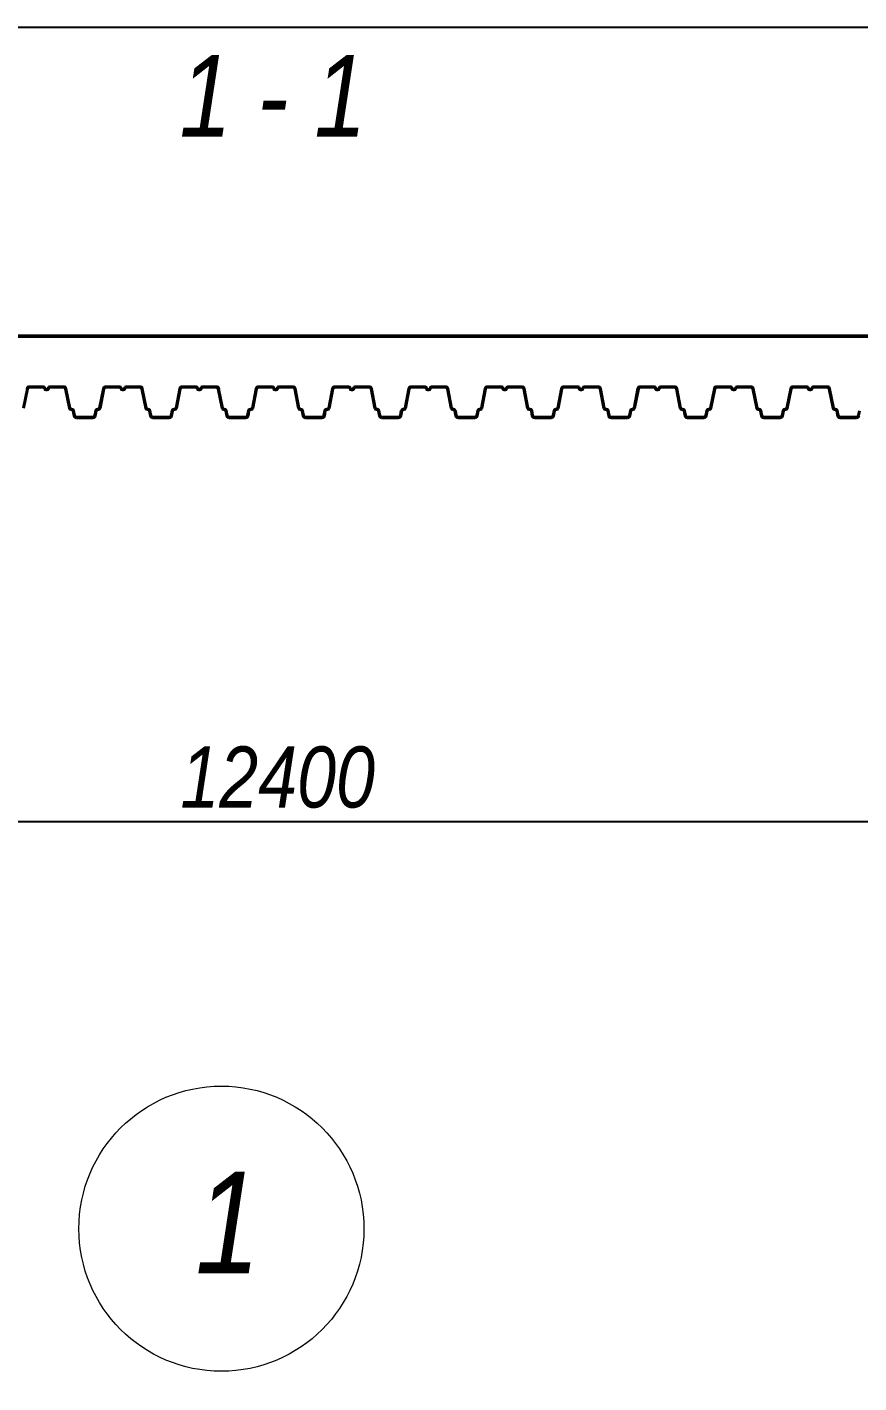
# Model space of a CAD drawing. Header units: millimetres. Extents: x 1582001 to 3303937, y 226471 to 491235.
# Drawn here: x 1612911 to 1616996, y 313788 to 320445 of the extents above; entities that cross this region are included whole.
import ezdxf

# ---------------------------------------------------------------- set-up
doc = ezdxf.new("R2010")
doc.units = ezdxf.units.MM
doc.layers.get('Defpoints').update_dxf_attribs({"color": 255, "lineweight": 30})
for name, color, linetype, lineweight in [('A-Wall-G', 22, 'Continuous', 50), ('перекрытия', 7, 'Continuous', 40), ('Размеры', 7, 'Continuous', 18), ('Текст-пояснений', 135, 'Continuous', 15)]:
    doc.layers.add(name, color=color, linetype=linetype, lineweight=lineweight)
doc.layers.add('Формуляр', color=138, linetype='Continuous')
doc.styles.get("Standard").update_dxf_attribs({"font": 'ARIALNI.TTF', "height": 300})
doc.styles.add('STYLE1', font='ARIALNI.TTF', dxfattribs={"height": 300})
doc.dimstyles.new('ISO-25', dxfattribs={"dimscale": 100, "dimtxt": 2.5, "dimasz": 2.5, "dimexe": 1.25, "dimexo": 0.625, "dimtad": 1, "dimdec": 0, "dimtxsty": 'Standard', "dimblk": 'ARCHTICK', "dimcen": 2.5, "dimadec": 0, "dimazin": 0, "dimtfac": 1, "dimtdec": 0, "dimtmove": 0, "dimatfit": 3, "dimfxl": 0, "dimarcsym": 0})

# ---------------------------------------------------------------- blocks, each defined once
blk = doc.blocks.new('_ArchTick')
at = {"color": 0, "linetype": 'ByBlock', "const_width": 0.15}
blk.add_lwpolyline([(-0.5, -0.5), (0.5, 0.5)], dxfattribs=at)
blk = doc.blocks.new('*D1508')
at = {"layer": 'Defpoints', "color": 0, "lineweight": -3, "ltscale": 100, "transparency": 16777216}
for p in [(1620341.8, 317422.4), (1607941.8, 316835.5), (1620341.8, 316545.1)]:
    blk.add_point(p, dxfattribs=at)
at = {"layer": 'Размеры', "color": 0, "lineweight": -2, "ltscale": 100, "transparency": 16777216}
for p, q in [((1620341.8, 317359.9), (1620341.8, 316420.1)), ((1607941.8, 316773), (1607941.8, 316420.1)), ((1607941.8, 316545.1), (1620341.8, 316545.1))]:
    blk.add_line(p, q, dxfattribs=at)
at = {"layer": 'Размеры', "color": 0, "lineweight": -2, "ltscale": 100, "transparency": 16777216, "xscale": 250, "yscale": 250, "zscale": 250, "rotation": 180}
blk.add_blockref('_ArchTick', (1607941.8, 316545.1), dxfattribs=at)
at = {"layer": 'Размеры', "color": 0, "lineweight": -2, "ltscale": 100, "transparency": 16777216, "xscale": 250, "yscale": 250, "zscale": 250}
blk.add_blockref('_ArchTick', (1620341.8, 316545.1), dxfattribs=at)
at = {"layer": 'Размеры', "color": 0, "ltscale": 100, "transparency": 16777216, "insert": (1614141.8, 316760.8), "char_height": 300, "attachment_point": 5}
blk.add_mtext('12400', dxfattribs=at)

msp = doc.modelspace()

# ---------------------------------------------------------------- linework, layer by layer
at = {"layer": 'A-Wall-G', "color": 0, "ltscale": 100}
msp.add_line((1620201.8, 318927.2), (1607891.8, 318927.2), dxfattribs=at)
at = {"layer": 'перекрытия', "lineweight": 40, "ltscale": 100}
for p, q in [((1612913.1, 318669.1), (1612894.3, 318573.6)), ((1612988.7, 318679), (1612922.9, 318679)), ((1612988.7, 318677.2), (1612922.9, 318677.2)), ((1613090.5, 318679), (1613024.7, 318679)), ((1613090.5, 318677.2), (1613024.7, 318677.2)), ((1613100.3, 318669.1), (1613119.1, 318573.6)), ((1613102, 318669.4), (1613120.8, 318574)), ((1613286.3, 318669.4), (1613267.6, 318574)), ((1613288.1, 318669.1), (1613269.3, 318573.6)), ((1613363.7, 318679), (1613297.9, 318679)), ((1613363.7, 318677.2), (1613297.9, 318677.2)), ((1613465.5, 318679), (1613399.7, 318679)), ((1613465.5, 318677.2), (1613399.7, 318677.2)), ((1613475.3, 318669.1), (1613494.1, 318573.6)), ((1613477, 318669.4), (1613495.8, 318574)), ((1613661.3, 318669.4), (1613642.6, 318574)), ((1613663.1, 318669.1), (1613644.3, 318573.6)), ((1613738.7, 318679), (1613672.9, 318679)), ((1613738.7, 318677.2), (1613672.9, 318677.2)), ((1613840.5, 318679), (1613774.7, 318679)), ((1613840.5, 318677.2), (1613774.7, 318677.2)), ((1613850.3, 318669.1), (1613869.1, 318573.6)), ((1613852, 318669.4), (1613870.8, 318574)), ((1614036.3, 318669.4), (1614017.6, 318574)), ((1614038.1, 318669.1), (1614019.3, 318573.6)), ((1614113.7, 318679), (1614047.9, 318679)), ((1614113.7, 318677.2), (1614047.9, 318677.2)), ((1614215.5, 318679), (1614149.7, 318679)), ((1614215.5, 318677.2), (1614149.7, 318677.2)), ((1614225.3, 318669.1), (1614244.1, 318573.6)), ((1614227, 318669.4), (1614245.8, 318574)), ((1614411.3, 318669.4), (1614392.6, 318574)), ((1614413.1, 318669.1), (1614394.3, 318573.6)), ((1614488.7, 318679), (1614422.9, 318679)), ((1614488.7, 318677.2), (1614422.9, 318677.2)), ((1614590.5, 318679), (1614524.7, 318679)), ((1614590.5, 318677.2), (1614524.7, 318677.2)), ((1614600.3, 318669.1), (1614619.1, 318573.6)), ((1614602, 318669.4), (1614620.8, 318574)), ((1614786.3, 318669.4), (1614767.6, 318574)), ((1614788.1, 318669.1), (1614769.3, 318573.6)), ((1614863.7, 318679), (1614797.9, 318679)), ((1614863.7, 318677.2), (1614797.9, 318677.2)), ((1614965.5, 318679), (1614899.7, 318679)), ((1614965.5, 318677.2), (1614899.7, 318677.2)), ((1614975.3, 318669.1), (1614994.1, 318573.6)), ((1614977, 318669.4), (1614995.8, 318574)), ((1615161.3, 318669.4), (1615142.6, 318574)), ((1615163.1, 318669.1), (1615144.3, 318573.6)), ((1615238.7, 318679), (1615172.9, 318679)), ((1615238.7, 318677.2), (1615172.9, 318677.2)), ((1615340.5, 318679), (1615274.7, 318679)), ((1615340.5, 318677.2), (1615274.7, 318677.2)), ((1615350.3, 318669.1), (1615369.1, 318573.6)), ((1615352, 318669.4), (1615370.8, 318574)), ((1615536.3, 318669.4), (1615517.6, 318574)), ((1615538.1, 318669.1), (1615519.3, 318573.6)), ((1615613.7, 318679), (1615547.9, 318679)), ((1615613.7, 318677.2), (1615547.9, 318677.2)), ((1615715.5, 318679), (1615649.7, 318679)), ((1615715.5, 318677.2), (1615649.7, 318677.2)), ((1615725.3, 318669.1), (1615744.1, 318573.6)), ((1615727, 318669.4), (1615745.8, 318574)), ((1615911.3, 318669.4), (1615892.6, 318574)), ((1615913.1, 318669.1), (1615894.3, 318573.6)), ((1615988.7, 318679), (1615922.9, 318679)), ((1615988.7, 318677.2), (1615922.9, 318677.2)), ((1616090.5, 318679), (1616024.7, 318679)), ((1616090.5, 318677.2), (1616024.7, 318677.2)), ((1616100.3, 318669.1), (1616119.1, 318573.6)), ((1616102, 318669.4), (1616120.8, 318574)), ((1616286.3, 318669.4), (1616267.6, 318574)), ((1616288.1, 318669.1), (1616269.3, 318573.6)), ((1616363.7, 318679), (1616297.9, 318679)), ((1616363.7, 318677.2), (1616297.9, 318677.2)), ((1616465.5, 318679), (1616399.7, 318679)), ((1616465.5, 318677.2), (1616399.7, 318677.2)), ((1616475.3, 318669.1), (1616494.1, 318573.6)), ((1616477, 318669.4), (1616495.8, 318574)), ((1616661.3, 318669.4), (1616642.6, 318574)), ((1616663.1, 318669.1), (1616644.3, 318573.6)), ((1616738.7, 318679), (1616672.9, 318679)), ((1616738.7, 318677.2), (1616672.9, 318677.2)), ((1616840.5, 318679), (1616774.7, 318679)), ((1616840.5, 318677.2), (1616774.7, 318677.2)), ((1616850.3, 318669.1), (1616869.1, 318573.6)), ((1616852, 318669.4), (1616870.8, 318574)), ((1613008.8, 318665), (1613004.6, 318665)), ((1613008.8, 318663.2), (1613004.6, 318663.2)), ((1613383.8, 318665), (1613379.6, 318665)), ((1613383.8, 318663.2), (1613379.6, 318663.2)), ((1613758.8, 318665), (1613754.6, 318665)), ((1613758.8, 318663.2), (1613754.6, 318663.2)), ((1614133.8, 318665), (1614129.6, 318665)), ((1614133.8, 318663.2), (1614129.6, 318663.2)), ((1614508.8, 318665), (1614504.6, 318665)), ((1614508.8, 318663.2), (1614504.6, 318663.2)), ((1614883.8, 318665), (1614879.6, 318665)), ((1614883.8, 318663.2), (1614879.6, 318663.2)), ((1615258.8, 318665), (1615254.6, 318665)), ((1615258.8, 318663.2), (1615254.6, 318663.2)), ((1615633.8, 318665), (1615629.6, 318665)), ((1615633.8, 318663.2), (1615629.6, 318663.2)), ((1616008.8, 318665), (1616004.6, 318665)), ((1616008.8, 318663.2), (1616004.6, 318663.2)), ((1616383.8, 318665), (1616379.6, 318665)), ((1616383.8, 318663.2), (1616379.6, 318663.2)), ((1616758.8, 318665), (1616754.6, 318665)), ((1616758.8, 318663.2), (1616754.6, 318663.2)), ((1613126.9, 318569), (1613129.7, 318569)), ((1613126.9, 318567.2), (1613129.7, 318567.2)), ((1613137.6, 318560.7), (1613142.3, 318536.8)), ((1613139.4, 318561.1), (1613144, 318537.2)), ((1613249, 318561.1), (1613244.3, 318537.2)), ((1613249, 318561.1), (1613244.3, 318537.2)), ((1613250.8, 318560.7), (1613246.1, 318536.8)), ((1613250.8, 318560.7), (1613246.1, 318536.8)), ((1613261.5, 318569), (1613258.6, 318569)), ((1613261.5, 318569), (1613258.6, 318569)), ((1613261.5, 318567.2), (1613258.6, 318567.2)), ((1613261.5, 318567.2), (1613258.6, 318567.2)), ((1613501.9, 318569), (1613504.7, 318569)), ((1613501.9, 318567.2), (1613504.7, 318567.2)), ((1613512.6, 318560.7), (1613517.3, 318536.8)), ((1613514.4, 318561.1), (1613519, 318537.2)), ((1613624, 318561.1), (1613619.3, 318537.2)), ((1613624, 318561.1), (1613619.3, 318537.2)), ((1613625.8, 318560.7), (1613621.1, 318536.8)), ((1613625.8, 318560.7), (1613621.1, 318536.8)), ((1613636.5, 318569), (1613633.6, 318569)), ((1613636.5, 318569), (1613633.6, 318569)), ((1613636.5, 318567.2), (1613633.6, 318567.2)), ((1613636.5, 318567.2), (1613633.6, 318567.2)), ((1613876.9, 318569), (1613879.7, 318569)), ((1613876.9, 318567.2), (1613879.7, 318567.2)), ((1613887.6, 318560.7), (1613892.3, 318536.8)), ((1613889.4, 318561.1), (1613894, 318537.2)), ((1613891.8, 318539.2), (1613892.3, 318536.8)), ((1613893.6, 318539.5), (1613894, 318537.2)), ((1613999, 318561.1), (1613994.3, 318537.2)), ((1614000.8, 318560.7), (1613996.1, 318536.8)), ((1614011.5, 318569), (1614008.6, 318569)), ((1614011.5, 318567.2), (1614008.6, 318567.2)), ((1614251.9, 318569), (1614254.7, 318569)), ((1614251.9, 318567.2), (1614254.7, 318567.2)), ((1614262.6, 318560.7), (1614267.3, 318536.8)), ((1614264.4, 318561.1), (1614269, 318537.2)), ((1614374, 318561.1), (1614369.3, 318537.2)), ((1614375.8, 318560.7), (1614371.1, 318536.8)), ((1614386.5, 318569), (1614383.6, 318569)), ((1614386.5, 318567.2), (1614383.6, 318567.2)), ((1614626.9, 318569), (1614629.7, 318569)), ((1614626.9, 318567.2), (1614629.7, 318567.2)), ((1614637.6, 318560.7), (1614642.3, 318536.8)), ((1614639.4, 318561.1), (1614644, 318537.2)), ((1614749, 318561.1), (1614744.3, 318537.2)), ((1614749, 318561.1), (1614744.3, 318537.2)), ((1614750.8, 318560.7), (1614746.1, 318536.8)), ((1614750.8, 318560.7), (1614746.1, 318536.8)), ((1614761.5, 318569), (1614758.6, 318569)), ((1614761.5, 318569), (1614758.6, 318569)), ((1614761.5, 318567.2), (1614758.6, 318567.2)), ((1614761.5, 318567.2), (1614758.6, 318567.2)), ((1615001.9, 318569), (1615004.7, 318569)), ((1615001.9, 318567.2), (1615004.7, 318567.2)), ((1615012.6, 318560.7), (1615017.3, 318536.8)), ((1615014.4, 318561.1), (1615019, 318537.2)), ((1615124, 318561.1), (1615119.3, 318537.2)), ((1615124, 318561.1), (1615119.3, 318537.2)), ((1615125.8, 318560.7), (1615121.1, 318536.8)), ((1615125.8, 318560.7), (1615121.1, 318536.8)), ((1615136.5, 318569), (1615133.6, 318569)), ((1615136.5, 318569), (1615133.6, 318569)), ((1615136.5, 318567.2), (1615133.6, 318567.2)), ((1615136.5, 318567.2), (1615133.6, 318567.2)), ((1615376.9, 318569), (1615379.7, 318569)), ((1615376.9, 318567.2), (1615379.7, 318567.2)), ((1615387.6, 318560.7), (1615392.3, 318536.8)), ((1615389.4, 318561.1), (1615394, 318537.2)), ((1615391.8, 318539.2), (1615392.3, 318536.8)), ((1615393.6, 318539.5), (1615394, 318537.2)), ((1615499, 318561.1), (1615494.3, 318537.2)), ((1615500.8, 318560.7), (1615496.1, 318536.8)), ((1615511.5, 318569), (1615508.6, 318569)), ((1615511.5, 318567.2), (1615508.6, 318567.2)), ((1615751.9, 318569), (1615754.7, 318569)), ((1615751.9, 318567.2), (1615754.7, 318567.2)), ((1615762.6, 318560.7), (1615767.3, 318536.8)), ((1615764.4, 318561.1), (1615769, 318537.2)), ((1615874, 318561.1), (1615869.3, 318537.2)), ((1615875.8, 318560.7), (1615871.1, 318536.8)), ((1615886.5, 318569), (1615883.6, 318569)), ((1615886.5, 318567.2), (1615883.6, 318567.2)), ((1616126.9, 318569), (1616129.7, 318569)), ((1616126.9, 318567.2), (1616129.7, 318567.2)), ((1616137.6, 318560.7), (1616142.3, 318536.8)), ((1616139.4, 318561.1), (1616144, 318537.2)), ((1616249, 318561.1), (1616244.3, 318537.2)), ((1616249, 318561.1), (1616244.3, 318537.2)), ((1616250.8, 318560.7), (1616246.1, 318536.8)), ((1616250.8, 318560.7), (1616246.1, 318536.8)), ((1616261.5, 318569), (1616258.6, 318569)), ((1616261.5, 318569), (1616258.6, 318569)), ((1616261.5, 318567.2), (1616258.6, 318567.2)), ((1616261.5, 318567.2), (1616258.6, 318567.2)), ((1616501.9, 318569), (1616504.7, 318569)), ((1616501.9, 318567.2), (1616504.7, 318567.2)), ((1616512.6, 318560.7), (1616517.3, 318536.8)), ((1616514.4, 318561.1), (1616519, 318537.2)), ((1616624, 318561.1), (1616619.3, 318537.2)), ((1616624, 318561.1), (1616619.3, 318537.2)), ((1616625.8, 318560.7), (1616621.1, 318536.8)), ((1616625.8, 318560.7), (1616621.1, 318536.8)), ((1616636.5, 318569), (1616633.6, 318569)), ((1616636.5, 318569), (1616633.6, 318569)), ((1616636.5, 318567.2), (1616633.6, 318567.2)), ((1616636.5, 318567.2), (1616633.6, 318567.2)), ((1616876.9, 318569), (1616879.7, 318569)), ((1616876.9, 318567.2), (1616879.7, 318567.2)), ((1616887.6, 318560.7), (1616892.3, 318536.8)), ((1616889.4, 318561.1), (1616894, 318537.2)), ((1616891.8, 318539.2), (1616892.3, 318536.8)), ((1616893.6, 318539.5), (1616894, 318537.2)), ((1616999, 318561.1), (1616994.3, 318537.2)), ((1613154.1, 318529), (1613234.3, 318529)), ((1613154.1, 318527.2), (1613234.3, 318527.2)), ((1613529.1, 318529), (1613609.3, 318529)), ((1613529.1, 318527.2), (1613609.3, 318527.2)), ((1613904.1, 318529), (1613984.3, 318529)), ((1613984.3, 318529), (1613904.1, 318529)), ((1613904.1, 318527.2), (1613984.3, 318527.2)), ((1613984.3, 318527.2), (1613904.1, 318527.2)), ((1614279.1, 318529), (1614359.3, 318529)), ((1614279.1, 318527.2), (1614359.3, 318527.2)), ((1614654.1, 318529), (1614734.3, 318529)), ((1614654.1, 318527.2), (1614734.3, 318527.2)), ((1615029.1, 318529), (1615109.3, 318529)), ((1615029.1, 318527.2), (1615109.3, 318527.2)), ((1615404.1, 318529), (1615484.3, 318529)), ((1615484.3, 318529), (1615404.1, 318529)), ((1615404.1, 318527.2), (1615484.3, 318527.2)), ((1615484.3, 318527.2), (1615404.1, 318527.2)), ((1615779.1, 318529), (1615859.3, 318529)), ((1615779.1, 318527.2), (1615859.3, 318527.2)), ((1616154.1, 318529), (1616234.3, 318529)), ((1616154.1, 318527.2), (1616234.3, 318527.2)), ((1616529.1, 318529), (1616609.3, 318529)), ((1616529.1, 318527.2), (1616609.3, 318527.2)), ((1616904.1, 318529), (1616984.3, 318529)), ((1616984.3, 318529), (1616904.1, 318529)), ((1616904.1, 318527.2), (1616984.3, 318527.2)), ((1616984.3, 318527.2), (1616904.1, 318527.2))]:
    msp.add_line(p, q, dxfattribs=at)
for centre, radius, start, end in [((1612922.9, 318667.2), 11.8, 90, 168.87383), ((1612922.9, 318667.2), 10, 90, 168.87383), ((1612988.7, 318669.2), 9.8, 7.18076, 90), ((1612988.7, 318669.2), 8, 7.18076, 90), ((1613004.6, 318671.2), 8, 187.18076, 270), ((1613004.6, 318671.2), 6.2, 187.18076, 270), ((1613008.8, 318671.2), 6.2, 270, 352.81924), ((1613008.8, 318671.2), 8, 270, 352.81924), ((1613024.7, 318669.2), 9.8, 90, 172.81924), ((1613024.7, 318669.2), 8, 90, 172.81924), ((1613090.5, 318667.2), 11.8, 11.12617, 90), ((1613090.5, 318667.2), 10, 11.12617, 90), ((1613297.9, 318667.2), 11.8, 90, 168.87383), ((1613297.9, 318667.2), 10, 90, 168.87383), ((1613363.7, 318669.2), 9.8, 7.18076, 90), ((1613363.7, 318669.2), 8, 7.18076, 90), ((1613379.6, 318671.2), 8, 187.18076, 270), ((1613379.6, 318671.2), 6.2, 187.18076, 270), ((1613383.8, 318671.2), 6.2, 270, 352.81924), ((1613383.8, 318671.2), 8, 270, 352.81924), ((1613399.7, 318669.2), 9.8, 90, 172.81924), ((1613399.7, 318669.2), 8, 90, 172.81924), ((1613465.5, 318667.2), 11.8, 11.12617, 90), ((1613465.5, 318667.2), 10, 11.12617, 90), ((1613672.9, 318667.2), 11.8, 90, 168.87383), ((1613672.9, 318667.2), 10, 90, 168.87383), ((1613738.7, 318669.2), 9.8, 7.18076, 90), ((1613738.7, 318669.2), 8, 7.18076, 90), ((1613754.6, 318671.2), 8, 187.18076, 270), ((1613754.6, 318671.2), 6.2, 187.18076, 270), ((1613758.8, 318671.2), 6.2, 270, 352.81924), ((1613758.8, 318671.2), 8, 270, 352.81924), ((1613774.7, 318669.2), 9.8, 90, 172.81924), ((1613774.7, 318669.2), 8, 90, 172.81924), ((1613840.5, 318667.2), 11.8, 11.12617, 90), ((1613840.5, 318667.2), 10, 11.12617, 90), ((1614047.9, 318667.2), 11.8, 90, 168.87383), ((1614047.9, 318667.2), 10, 90, 168.87383), ((1614113.7, 318669.2), 9.8, 7.18076, 90), ((1614113.7, 318669.2), 8, 7.18076, 90), ((1614129.6, 318671.2), 8, 187.18076, 270), ((1614129.6, 318671.2), 6.2, 187.18076, 270), ((1614133.8, 318671.2), 6.2, 270, 352.81924), ((1614133.8, 318671.2), 8, 270, 352.81924), ((1614149.7, 318669.2), 9.8, 90, 172.81924), ((1614149.7, 318669.2), 8, 90, 172.81924), ((1614215.5, 318667.2), 11.8, 11.12617, 90), ((1614215.5, 318667.2), 10, 11.12617, 90), ((1614422.9, 318667.2), 11.8, 90, 168.87383), ((1614422.9, 318667.2), 10, 90, 168.87383), ((1614488.7, 318669.2), 9.8, 7.18076, 90), ((1614488.7, 318669.2), 8, 7.18076, 90), ((1614504.6, 318671.2), 8, 187.18076, 270), ((1614504.6, 318671.2), 6.2, 187.18076, 270), ((1614508.8, 318671.2), 6.2, 270, 352.81924), ((1614508.8, 318671.2), 8, 270, 352.81924), ((1614524.7, 318669.2), 9.8, 90, 172.81924), ((1614524.7, 318669.2), 8, 90, 172.81924), ((1614590.5, 318667.2), 11.8, 11.12617, 90), ((1614590.5, 318667.2), 10, 11.12617, 90), ((1614797.9, 318667.2), 11.8, 90, 168.87383), ((1614797.9, 318667.2), 10, 90, 168.87383), ((1614863.7, 318669.2), 9.8, 7.18076, 90), ((1614863.7, 318669.2), 8, 7.18076, 90), ((1614879.6, 318671.2), 8, 187.18076, 270), ((1614879.6, 318671.2), 6.2, 187.18076, 270), ((1614883.8, 318671.2), 6.2, 270, 352.81924), ((1614883.8, 318671.2), 8, 270, 352.81924), ((1614899.7, 318669.2), 9.8, 90, 172.81924), ((1614899.7, 318669.2), 8, 90, 172.81924), ((1614965.5, 318667.2), 11.8, 11.12617, 90), ((1614965.5, 318667.2), 10, 11.12617, 90), ((1615172.9, 318667.2), 11.8, 90, 168.87383), ((1615172.9, 318667.2), 10, 90, 168.87383), ((1615238.7, 318669.2), 9.8, 7.18076, 90), ((1615238.7, 318669.2), 8, 7.18076, 90), ((1615254.6, 318671.2), 8, 187.18076, 270), ((1615254.6, 318671.2), 6.2, 187.18076, 270), ((1615258.8, 318671.2), 6.2, 270, 352.81924), ((1615258.8, 318671.2), 8, 270, 352.81924), ((1615274.7, 318669.2), 9.8, 90, 172.81924), ((1615274.7, 318669.2), 8, 90, 172.81924), ((1615340.5, 318667.2), 11.8, 11.12617, 90), ((1615340.5, 318667.2), 10, 11.12617, 90), ((1615547.9, 318667.2), 11.8, 90, 168.87383), ((1615547.9, 318667.2), 10, 90, 168.87383), ((1615613.7, 318669.2), 9.8, 7.18076, 90), ((1615613.7, 318669.2), 8, 7.18076, 90), ((1615629.6, 318671.2), 8, 187.18076, 270), ((1615629.6, 318671.2), 6.2, 187.18076, 270), ((1615633.8, 318671.2), 6.2, 270, 352.81924), ((1615633.8, 318671.2), 8, 270, 352.81924), ((1615649.7, 318669.2), 9.8, 90, 172.81924), ((1615649.7, 318669.2), 8, 90, 172.81924), ((1615715.5, 318667.2), 11.8, 11.12617, 90), ((1615715.5, 318667.2), 10, 11.12617, 90), ((1615922.9, 318667.2), 11.8, 90, 168.87383), ((1615922.9, 318667.2), 10, 90, 168.87383), ((1615988.7, 318669.2), 9.8, 7.18076, 90), ((1615988.7, 318669.2), 8, 7.18076, 90), ((1616004.6, 318671.2), 8, 187.18076, 270), ((1616004.6, 318671.2), 6.2, 187.18076, 270), ((1616008.8, 318671.2), 6.2, 270, 352.81924), ((1616008.8, 318671.2), 8, 270, 352.81924), ((1616024.7, 318669.2), 9.8, 90, 172.81924), ((1616024.7, 318669.2), 8, 90, 172.81924), ((1616090.5, 318667.2), 11.8, 11.12617, 90), ((1616090.5, 318667.2), 10, 11.12617, 90), ((1616297.9, 318667.2), 11.8, 90, 168.87383), ((1616297.9, 318667.2), 10, 90, 168.87383), ((1616363.7, 318669.2), 9.8, 7.18076, 90), ((1616363.7, 318669.2), 8, 7.18076, 90), ((1616379.6, 318671.2), 8, 187.18076, 270), ((1616379.6, 318671.2), 6.2, 187.18076, 270), ((1616383.8, 318671.2), 6.2, 270, 352.81924), ((1616383.8, 318671.2), 8, 270, 352.81924), ((1616399.7, 318669.2), 9.8, 90, 172.81924), ((1616399.7, 318669.2), 8, 90, 172.81924), ((1616465.5, 318667.2), 11.8, 11.12617, 90), ((1616465.5, 318667.2), 10, 11.12617, 90), ((1616672.9, 318667.2), 11.8, 90, 168.87383), ((1616672.9, 318667.2), 10, 90, 168.87383), ((1616738.7, 318669.2), 9.8, 7.18076, 90), ((1616738.7, 318669.2), 8, 7.18076, 90), ((1616754.6, 318671.2), 8, 187.18076, 270), ((1616754.6, 318671.2), 6.2, 187.18076, 270), ((1616758.8, 318671.2), 6.2, 270, 352.81924), ((1616758.8, 318671.2), 8, 270, 352.81924), ((1616774.7, 318669.2), 9.8, 90, 172.81924), ((1616774.7, 318669.2), 8, 90, 172.81924), ((1616840.5, 318667.2), 11.8, 11.12617, 90), ((1616840.5, 318667.2), 10, 11.12617, 90), ((1613126.9, 318575.2), 8, 191.12617, 270), ((1613126.9, 318575.2), 6.2, 191.12617, 270), ((1613129.7, 318559.2), 9.8, 11.12617, 90), ((1613129.7, 318559.2), 8, 11.12617, 90), ((1613154.1, 318539.2), 12, 191.12617, 270), ((1613154.1, 318539.2), 10.2, 191.12617, 270), ((1613234.3, 318539.2), 10.2, 270, 348.87383), ((1613234.3, 318539.2), 10.2, 270, 348.87383), ((1613234.3, 318539.2), 12, 270, 348.87383), ((1613234.3, 318539.2), 12, 270, 348.87383), ((1613258.6, 318559.2), 9.8, 90, 168.87383), ((1613258.6, 318559.2), 9.8, 90, 168.87383), ((1613258.6, 318559.2), 8, 90, 168.87383), ((1613258.6, 318559.2), 8, 90, 168.87383), ((1613261.5, 318575.2), 6.2, 270, 348.87383), ((1613261.5, 318575.2), 6.2, 270, 348.87383), ((1613261.5, 318575.2), 8, 270, 348.87383), ((1613261.5, 318575.2), 8, 270, 348.87383), ((1613501.9, 318575.2), 8, 191.12617, 270), ((1613501.9, 318575.2), 6.2, 191.12617, 270), ((1613504.7, 318559.2), 9.8, 11.12617, 90), ((1613504.7, 318559.2), 8, 11.12617, 90), ((1613529.1, 318539.2), 12, 191.12617, 270), ((1613529.1, 318539.2), 10.2, 191.12617, 270), ((1613609.3, 318539.2), 10.2, 270, 348.87383), ((1613609.3, 318539.2), 10.2, 270, 348.87383), ((1613609.3, 318539.2), 12, 270, 348.87383), ((1613609.3, 318539.2), 12, 270, 348.87383), ((1613633.6, 318559.2), 9.8, 90, 168.87383), ((1613633.6, 318559.2), 9.8, 90, 168.87383), ((1613633.6, 318559.2), 8, 90, 168.87383), ((1613633.6, 318559.2), 8, 90, 168.87383), ((1613636.5, 318575.2), 6.2, 270, 348.87383), ((1613636.5, 318575.2), 6.2, 270, 348.87383), ((1613636.5, 318575.2), 8, 270, 348.87383), ((1613636.5, 318575.2), 8, 270, 348.87383), ((1613876.9, 318575.2), 8, 191.12617, 270), ((1613876.9, 318575.2), 6.2, 191.12617, 270), ((1613879.7, 318559.2), 9.8, 11.12617, 90), ((1613879.7, 318559.2), 8, 11.12617, 90), ((1613904.1, 318539.2), 12, 191.12617, 270), ((1613904.1, 318539.2), 12, 191.12617, 270), ((1613904.1, 318539.2), 10.2, 191.12617, 270), ((1613904.1, 318539.2), 10.2, 191.12617, 270), ((1613984.3, 318539.2), 10.2, 270, 348.87383), ((1613984.3, 318539.2), 10.2, 270, 348.87383), ((1613984.3, 318539.2), 10.2, 270, 348.87383), ((1613984.3, 318539.2), 12, 270, 348.87383), ((1613984.3, 318539.2), 12, 270, 348.87383), ((1613984.3, 318539.2), 12, 270, 348.87383), ((1614008.6, 318559.2), 9.8, 90, 168.87383), ((1614008.6, 318559.2), 8, 90, 168.87383), ((1614011.5, 318575.2), 6.2, 270, 348.87383), ((1614011.5, 318575.2), 8, 270, 348.87383), ((1614251.9, 318575.2), 8, 191.12617, 270), ((1614251.9, 318575.2), 6.2, 191.12617, 270), ((1614254.7, 318559.2), 9.8, 11.12617, 90), ((1614254.7, 318559.2), 8, 11.12617, 90), ((1614279.1, 318539.2), 12, 191.12617, 270), ((1614279.1, 318539.2), 10.2, 191.12617, 270), ((1614359.3, 318539.2), 10.2, 270, 348.87383), ((1614359.3, 318539.2), 12, 270, 348.87383), ((1614383.6, 318559.2), 9.8, 90, 168.87383), ((1614383.6, 318559.2), 8, 90, 168.87383), ((1614386.5, 318575.2), 6.2, 270, 348.87383), ((1614386.5, 318575.2), 8, 270, 348.87383), ((1614626.9, 318575.2), 8, 191.12617, 270), ((1614626.9, 318575.2), 6.2, 191.12617, 270), ((1614629.7, 318559.2), 9.8, 11.12617, 90), ((1614629.7, 318559.2), 8, 11.12617, 90), ((1614654.1, 318539.2), 12, 191.12617, 270), ((1614654.1, 318539.2), 10.2, 191.12617, 270), ((1614734.3, 318539.2), 10.2, 270, 348.87383), ((1614734.3, 318539.2), 10.2, 270, 348.87383), ((1614734.3, 318539.2), 12, 270, 348.87383), ((1614734.3, 318539.2), 12, 270, 348.87383), ((1614758.6, 318559.2), 9.8, 90, 168.87383), ((1614758.6, 318559.2), 9.8, 90, 168.87383), ((1614758.6, 318559.2), 8, 90, 168.87383), ((1614758.6, 318559.2), 8, 90, 168.87383), ((1614761.5, 318575.2), 6.2, 270, 348.87383), ((1614761.5, 318575.2), 6.2, 270, 348.87383), ((1614761.5, 318575.2), 8, 270, 348.87383), ((1614761.5, 318575.2), 8, 270, 348.87383), ((1615001.9, 318575.2), 8, 191.12617, 270), ((1615001.9, 318575.2), 6.2, 191.12617, 270), ((1615004.7, 318559.2), 9.8, 11.12617, 90), ((1615004.7, 318559.2), 8, 11.12617, 90), ((1615029.1, 318539.2), 12, 191.12617, 270), ((1615029.1, 318539.2), 10.2, 191.12617, 270), ((1615109.3, 318539.2), 10.2, 270, 348.87383), ((1615109.3, 318539.2), 10.2, 270, 348.87383), ((1615109.3, 318539.2), 12, 270, 348.87383), ((1615109.3, 318539.2), 12, 270, 348.87383), ((1615133.6, 318559.2), 9.8, 90, 168.87383), ((1615133.6, 318559.2), 9.8, 90, 168.87383), ((1615133.6, 318559.2), 8, 90, 168.87383), ((1615133.6, 318559.2), 8, 90, 168.87383), ((1615136.5, 318575.2), 6.2, 270, 348.87383), ((1615136.5, 318575.2), 6.2, 270, 348.87383), ((1615136.5, 318575.2), 8, 270, 348.87383), ((1615136.5, 318575.2), 8, 270, 348.87383), ((1615376.9, 318575.2), 8, 191.12617, 270), ((1615376.9, 318575.2), 6.2, 191.12617, 270), ((1615379.7, 318559.2), 9.8, 11.12617, 90), ((1615379.7, 318559.2), 8, 11.12617, 90), ((1615404.1, 318539.2), 12, 191.12617, 270), ((1615404.1, 318539.2), 12, 191.12617, 270), ((1615404.1, 318539.2), 10.2, 191.12617, 270), ((1615404.1, 318539.2), 10.2, 191.12617, 270), ((1615484.3, 318539.2), 10.2, 270, 348.87383), ((1615484.3, 318539.2), 10.2, 270, 348.87383), ((1615484.3, 318539.2), 10.2, 270, 348.87383), ((1615484.3, 318539.2), 12, 270, 348.87383), ((1615484.3, 318539.2), 12, 270, 348.87383), ((1615484.3, 318539.2), 12, 270, 348.87383), ((1615508.6, 318559.2), 9.8, 90, 168.87383), ((1615508.6, 318559.2), 8, 90, 168.87383), ((1615511.5, 318575.2), 6.2, 270, 348.87383), ((1615511.5, 318575.2), 8, 270, 348.87383), ((1615751.9, 318575.2), 8, 191.12617, 270), ((1615751.9, 318575.2), 6.2, 191.12617, 270), ((1615754.7, 318559.2), 9.8, 11.12617, 90), ((1615754.7, 318559.2), 8, 11.12617, 90), ((1615779.1, 318539.2), 12, 191.12617, 270), ((1615779.1, 318539.2), 10.2, 191.12617, 270), ((1615859.3, 318539.2), 10.2, 270, 348.87383), ((1615859.3, 318539.2), 12, 270, 348.87383), ((1615883.6, 318559.2), 9.8, 90, 168.87383), ((1615883.6, 318559.2), 8, 90, 168.87383), ((1615886.5, 318575.2), 6.2, 270, 348.87383), ((1615886.5, 318575.2), 8, 270, 348.87383), ((1616126.9, 318575.2), 8, 191.12617, 270), ((1616126.9, 318575.2), 6.2, 191.12617, 270), ((1616129.7, 318559.2), 9.8, 11.12617, 90), ((1616129.7, 318559.2), 8, 11.12617, 90), ((1616154.1, 318539.2), 12, 191.12617, 270), ((1616154.1, 318539.2), 10.2, 191.12617, 270), ((1616234.3, 318539.2), 10.2, 270, 348.87383), ((1616234.3, 318539.2), 10.2, 270, 348.87383), ((1616234.3, 318539.2), 12, 270, 348.87383), ((1616234.3, 318539.2), 12, 270, 348.87383), ((1616258.6, 318559.2), 9.8, 90, 168.87383), ((1616258.6, 318559.2), 9.8, 90, 168.87383), ((1616258.6, 318559.2), 8, 90, 168.87383), ((1616258.6, 318559.2), 8, 90, 168.87383), ((1616261.5, 318575.2), 6.2, 270, 348.87383), ((1616261.5, 318575.2), 6.2, 270, 348.87383), ((1616261.5, 318575.2), 8, 270, 348.87383), ((1616261.5, 318575.2), 8, 270, 348.87383), ((1616501.9, 318575.2), 8, 191.12617, 270), ((1616501.9, 318575.2), 6.2, 191.12617, 270), ((1616504.7, 318559.2), 9.8, 11.12617, 90), ((1616504.7, 318559.2), 8, 11.12617, 90), ((1616529.1, 318539.2), 12, 191.12617, 270), ((1616529.1, 318539.2), 10.2, 191.12617, 270), ((1616609.3, 318539.2), 10.2, 270, 348.87383), ((1616609.3, 318539.2), 10.2, 270, 348.87383), ((1616609.3, 318539.2), 12, 270, 348.87383), ((1616609.3, 318539.2), 12, 270, 348.87383), ((1616633.6, 318559.2), 9.8, 90, 168.87383), ((1616633.6, 318559.2), 9.8, 90, 168.87383), ((1616633.6, 318559.2), 8, 90, 168.87383), ((1616633.6, 318559.2), 8, 90, 168.87383), ((1616636.5, 318575.2), 6.2, 270, 348.87383), ((1616636.5, 318575.2), 6.2, 270, 348.87383), ((1616636.5, 318575.2), 8, 270, 348.87383), ((1616636.5, 318575.2), 8, 270, 348.87383), ((1616876.9, 318575.2), 8, 191.12617, 270), ((1616876.9, 318575.2), 6.2, 191.12617, 270), ((1616879.7, 318559.2), 9.8, 11.12617, 90), ((1616879.7, 318559.2), 8, 11.12617, 90), ((1616904.1, 318539.2), 12, 191.12617, 270), ((1616904.1, 318539.2), 12, 191.12617, 270), ((1616904.1, 318539.2), 10.2, 191.12617, 270), ((1616904.1, 318539.2), 10.2, 191.12617, 270), ((1616984.3, 318539.2), 10.2, 270, 348.87383), ((1616984.3, 318539.2), 10.2, 270, 348.87383), ((1616984.3, 318539.2), 10.2, 270, 348.87383), ((1616984.3, 318539.2), 12, 270, 348.87383), ((1616984.3, 318539.2), 12, 270, 348.87383), ((1616984.3, 318539.2), 12, 270, 348.87383)]:
    msp.add_arc(centre, radius, start, end, dxfattribs=at)
at = {"layer": 'Текст-пояснений', "ltscale": 2}
msp.add_circle((1613865.4, 314545.1), 700, dxfattribs=at)
at = {"layer": 'Формуляр', "color": 0}
msp.add_lwpolyline([(1584000.9, 291755.1), (1584000.9, 320444.9), (1623500.8, 320444.9), (1623500.8, 291755.1)], close=True, dxfattribs=at)

# ---------------------------------------------------------------- texts
at = {"ltscale": 2, "insert": (1613660.1, 320307.3), "char_height": 400, "width": 12867.82, "attachment_point": 1, "style": 'STYLE1'}
msp.add_mtext('1 - 1', dxfattribs=at)
at = {"layer": 'Текст-пояснений', "ltscale": 2, "style": 'STYLE1'}
msp.add_text('1', height=500, dxfattribs=at).set_placement((1613737.6, 314325.3))

# ---------------------------------------------------------------- dimensions: what is measured, and where the dimension line sits
at = {"layer": 'Размеры', "ltscale": 100}
dim = msp.add_linear_dim(base=(1620341.8, 316545.1), p1=(1607941.8, 316835.5), p2=(1620341.8, 317422.4), dimstyle='ISO-25', override={"dimscale": 100, "dimfxl": 100, "dimfxlon": 1, "dimarcsym": 1}, dxfattribs=at)
dim.commit()
dim.dimension.update_dxf_attribs({"geometry": '*D1508', "text_midpoint": (1614141.8, 316760.8)})

doc.saveas('drawing.dxf')
